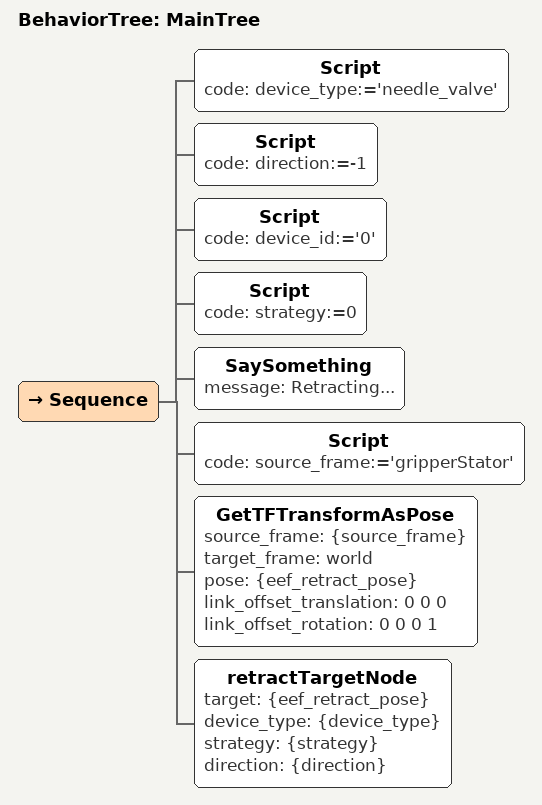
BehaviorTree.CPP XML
<root BTCPP_format="4">
    <BehaviorTree ID="MainTree">
        <Sequence>

            <Script code="device_type:='needle_valve'" />
            <Script code="direction:=-1" />
            <Script code="device_id:='0'" />
            <Script code="strategy:=0" />

            <!-- Tick retractTarget Action -->
            <SaySomething message="Retracting..." />
            <Script code="source_frame:='gripperStator'" />
            <GetTFTransformAsPose source_frame="{source_frame}" target_frame="world" pose="{eef_retract_pose}" link_offset_translation="0 0 0" link_offset_rotation="0 0 0 1"/>
            <retractTargetNode target="{eef_retract_pose}" device_type="{device_type}" strategy="{strategy}" direction="{direction}"/>

        </Sequence>
    </BehaviorTree>
</root>
